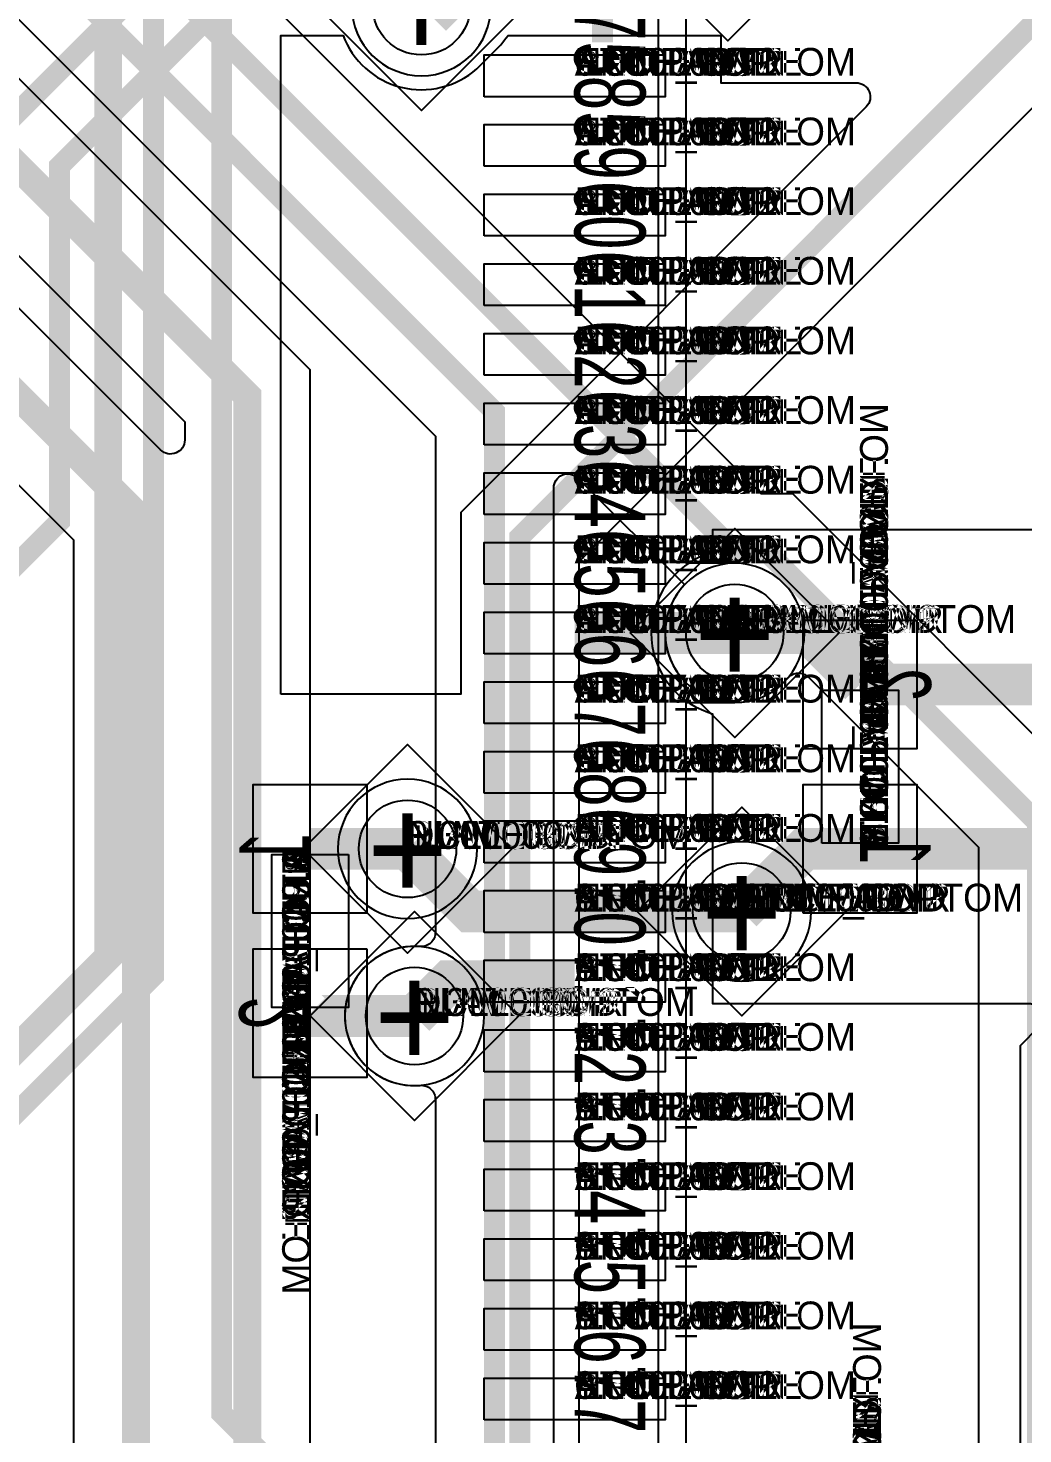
# Model space of a CAD drawing. Extents: x 0 to 323, y 0 to 320.
# Drawn here: x 93.53 to 100.67, y 49.1 to 59.19 of the extents above; entities that cross this region are included whole.
import ezdxf
from ezdxf.enums import TextEntityAlignment as Align

# ---------------------------------------------------------------- set-up
doc = ezdxf.new("R2010")
doc.units = 0
doc.header["$MEASUREMENT"] = 0
doc.layers.get('0').update_dxf_attribs({"linetype": 'CONTINUOUS'})
for name, color, linetype in [('CDN_FIGURES', 7, 'CONTINUOUS'), ('ETCH_BOTTOM', 7, 'CONTINUOUS'), ('ETCH_GND', 3, 'CONTINUOUS'), ('ETCH_INT1', 4, 'CONTINUOUS'), ('ETCH_INT2', 5, 'CONTINUOUS'), ('ETCH_PWR', 6, 'CONTINUOUS'), ('ETCH_TOP', 2, 'CONTINUOUS'), ('MANUFACTURING_NCLEGEND-1-6', 8, 'CONTINUOUS'), ('PACKAGE_GEOMETRY_ASSEMBLY_TOP', 11, 'CONTINUOUS'), ('PACKAGE_GEOMETRY_PIN_NUMBER', 9, 'CONTINUOUS')]:
    doc.layers.add(name, color=color, linetype=linetype)

# ---------------------------------------------------------------- blocks, each defined once
blk = doc.blocks.new('PAD_INFO')
for tag in ['SHAPE_TYPE', 'PAD_HEIGHT', 'PAD_LAYER', 'PAD_TYPE', 'PAD_WIDTH']:
    blk.add_attdef(tag, (0, 0), '', height=0.2)
at = {"flags": 2}
blk.add_attdef('CDN_TYPE', (0, 0), '', height=0.2, dxfattribs=at)
blk = doc.blocks.new('DRILL_INFO')
at = {"flags": 2}
blk.add_attdef('CDN_TYPE', (0, 0), '', height=0.2, dxfattribs=at)
for tag in ['FSHAPE', 'FCHAR', 'DRILL_HEIGHT', 'DIAMETER', 'PLATED', 'DRILL_WIDTH']:
    blk.add_attdef(tag, (0, 0), '', height=0.2)
blk = doc.blocks.new('VIA0700X0300')
at = {"layer": 'ETCH_BOTTOM'}
blk.add_circle((0, 0), 0.35, dxfattribs=at)
at = {"layer": 'ETCH_GND'}
blk.add_circle((0, 0), 0.35, dxfattribs=at)
at = {"layer": 'ETCH_INT1'}
blk.add_circle((0, 0), 0.35, dxfattribs=at)
at = {"layer": 'ETCH_INT2'}
blk.add_circle((0, 0), 0.35, dxfattribs=at)
at = {"layer": 'ETCH_PWR'}
blk.add_circle((0, 0), 0.35, dxfattribs=at)
at = {"layer": 'ETCH_TOP'}
blk.add_circle((0, 0), 0.35, dxfattribs=at)
ref = blk.add_blockref('PAD_INFO', (0, 0))
ref.add_attrib('PAD_LAYER', 'ETCH_TOP', (0, 0), dxfattribs={"height": 0.2})
ref.add_attrib('SHAPE_TYPE', 'NULL', (0, 0), dxfattribs={"height": 0.2})
ref.add_attrib('PAD_TYPE', 'ANTIPAD', (0, 0), dxfattribs={"height": 0.2})
ref.add_attrib('PAD_WIDTH', '0.000000', (0, 0), dxfattribs={"height": 0.2})
ref.add_attrib('PAD_HEIGHT', '0.000000', (0, 0), dxfattribs={"height": 0.2})
ref = blk.add_blockref('PAD_INFO', (0, 0))
ref.add_attrib('PAD_LAYER', 'ETCH_GND', (0, 0), dxfattribs={"height": 0.2})
ref.add_attrib('SHAPE_TYPE', 'NULL', (0, 0), dxfattribs={"height": 0.2})
ref.add_attrib('PAD_TYPE', 'ANTIPAD', (0, 0), dxfattribs={"height": 0.2})
ref.add_attrib('PAD_WIDTH', '0.000000', (0, 0), dxfattribs={"height": 0.2})
ref.add_attrib('PAD_HEIGHT', '0.000000', (0, 0), dxfattribs={"height": 0.2})
ref = blk.add_blockref('PAD_INFO', (0, 0))
ref.add_attrib('PAD_LAYER', 'ETCH_INT1', (0, 0), dxfattribs={"height": 0.2})
ref.add_attrib('SHAPE_TYPE', 'NULL', (0, 0), dxfattribs={"height": 0.2})
ref.add_attrib('PAD_TYPE', 'ANTIPAD', (0, 0), dxfattribs={"height": 0.2})
ref.add_attrib('PAD_WIDTH', '0.000000', (0, 0), dxfattribs={"height": 0.2})
ref.add_attrib('PAD_HEIGHT', '0.000000', (0, 0), dxfattribs={"height": 0.2})
ref = blk.add_blockref('PAD_INFO', (0, 0))
ref.add_attrib('PAD_LAYER', 'ETCH_INT2', (0, 0), dxfattribs={"height": 0.2})
ref.add_attrib('SHAPE_TYPE', 'NULL', (0, 0), dxfattribs={"height": 0.2})
ref.add_attrib('PAD_TYPE', 'ANTIPAD', (0, 0), dxfattribs={"height": 0.2})
ref.add_attrib('PAD_WIDTH', '0.000000', (0, 0), dxfattribs={"height": 0.2})
ref.add_attrib('PAD_HEIGHT', '0.000000', (0, 0), dxfattribs={"height": 0.2})
ref = blk.add_blockref('PAD_INFO', (0, 0))
ref.add_attrib('PAD_LAYER', 'ETCH_PWR', (0, 0), dxfattribs={"height": 0.2})
ref.add_attrib('SHAPE_TYPE', 'NULL', (0, 0), dxfattribs={"height": 0.2})
ref.add_attrib('PAD_TYPE', 'ANTIPAD', (0, 0), dxfattribs={"height": 0.2})
ref.add_attrib('PAD_WIDTH', '0.000000', (0, 0), dxfattribs={"height": 0.2})
ref.add_attrib('PAD_HEIGHT', '0.000000', (0, 0), dxfattribs={"height": 0.2})
ref = blk.add_blockref('PAD_INFO', (0, 0))
ref.add_attrib('PAD_LAYER', 'ETCH_BOTTOM', (0, 0), dxfattribs={"height": 0.2})
ref.add_attrib('SHAPE_TYPE', 'NULL', (0, 0), dxfattribs={"height": 0.2})
ref.add_attrib('PAD_TYPE', 'ANTIPAD', (0, 0), dxfattribs={"height": 0.2})
ref.add_attrib('PAD_WIDTH', '0.000000', (0, 0), dxfattribs={"height": 0.2})
ref.add_attrib('PAD_HEIGHT', '0.000000', (0, 0), dxfattribs={"height": 0.2})
ref = blk.add_blockref('PAD_INFO', (0, 0))
ref.add_attrib('PAD_LAYER', 'ETCH_TOP', (0, 0), dxfattribs={"height": 0.2})
ref.add_attrib('SHAPE_TYPE', 'NULL', (0, 0), dxfattribs={"height": 0.2})
ref.add_attrib('PAD_TYPE', 'THERMAL', (0, 0), dxfattribs={"height": 0.2})
ref.add_attrib('PAD_WIDTH', '0.000000', (0, 0), dxfattribs={"height": 0.2})
ref.add_attrib('PAD_HEIGHT', '0.000000', (0, 0), dxfattribs={"height": 0.2})
ref = blk.add_blockref('PAD_INFO', (0, 0))
ref.add_attrib('PAD_LAYER', 'ETCH_GND', (0, 0), dxfattribs={"height": 0.2})
ref.add_attrib('SHAPE_TYPE', 'NULL', (0, 0), dxfattribs={"height": 0.2})
ref.add_attrib('PAD_TYPE', 'THERMAL', (0, 0), dxfattribs={"height": 0.2})
ref.add_attrib('PAD_WIDTH', '0.000000', (0, 0), dxfattribs={"height": 0.2})
ref.add_attrib('PAD_HEIGHT', '0.000000', (0, 0), dxfattribs={"height": 0.2})
ref = blk.add_blockref('PAD_INFO', (0, 0))
ref.add_attrib('PAD_LAYER', 'ETCH_INT1', (0, 0), dxfattribs={"height": 0.2})
ref.add_attrib('SHAPE_TYPE', 'NULL', (0, 0), dxfattribs={"height": 0.2})
ref.add_attrib('PAD_TYPE', 'THERMAL', (0, 0), dxfattribs={"height": 0.2})
ref.add_attrib('PAD_WIDTH', '0.000000', (0, 0), dxfattribs={"height": 0.2})
ref.add_attrib('PAD_HEIGHT', '0.000000', (0, 0), dxfattribs={"height": 0.2})
ref = blk.add_blockref('PAD_INFO', (0, 0))
ref.add_attrib('PAD_LAYER', 'ETCH_INT2', (0, 0), dxfattribs={"height": 0.2})
ref.add_attrib('SHAPE_TYPE', 'NULL', (0, 0), dxfattribs={"height": 0.2})
ref.add_attrib('PAD_TYPE', 'THERMAL', (0, 0), dxfattribs={"height": 0.2})
ref.add_attrib('PAD_WIDTH', '0.000000', (0, 0), dxfattribs={"height": 0.2})
ref.add_attrib('PAD_HEIGHT', '0.000000', (0, 0), dxfattribs={"height": 0.2})
ref = blk.add_blockref('PAD_INFO', (0, 0))
ref.add_attrib('PAD_LAYER', 'ETCH_PWR', (0, 0), dxfattribs={"height": 0.2})
ref.add_attrib('SHAPE_TYPE', 'NULL', (0, 0), dxfattribs={"height": 0.2})
ref.add_attrib('PAD_TYPE', 'THERMAL', (0, 0), dxfattribs={"height": 0.2})
ref.add_attrib('PAD_WIDTH', '0.000000', (0, 0), dxfattribs={"height": 0.2})
ref.add_attrib('PAD_HEIGHT', '0.000000', (0, 0), dxfattribs={"height": 0.2})
ref = blk.add_blockref('PAD_INFO', (0, 0))
ref.add_attrib('PAD_LAYER', 'ETCH_BOTTOM', (0, 0), dxfattribs={"height": 0.2})
ref.add_attrib('SHAPE_TYPE', 'NULL', (0, 0), dxfattribs={"height": 0.2})
ref.add_attrib('PAD_TYPE', 'THERMAL', (0, 0), dxfattribs={"height": 0.2})
ref.add_attrib('PAD_WIDTH', '0.000000', (0, 0), dxfattribs={"height": 0.2})
ref.add_attrib('PAD_HEIGHT', '0.000000', (0, 0), dxfattribs={"height": 0.2})
ref = blk.add_blockref('PAD_INFO', (0, 0))
ref.add_attrib('PAD_LAYER', 'ETCH_TOP', (0, 0), dxfattribs={"height": 0.2})
ref.add_attrib('SHAPE_TYPE', 'CIRCLE', (0, 0), dxfattribs={"height": 0.2})
ref.add_attrib('PAD_TYPE', 'REGULAR', (0, 0), dxfattribs={"height": 0.2})
ref.add_attrib('PAD_WIDTH', '0.700000', (0, 0), dxfattribs={"height": 0.2})
ref.add_attrib('PAD_HEIGHT', '0.700000', (0, 0), dxfattribs={"height": 0.2})
ref = blk.add_blockref('PAD_INFO', (0, 0))
ref.add_attrib('PAD_LAYER', 'ETCH_GND', (0, 0), dxfattribs={"height": 0.2})
ref.add_attrib('SHAPE_TYPE', 'CIRCLE', (0, 0), dxfattribs={"height": 0.2})
ref.add_attrib('PAD_TYPE', 'REGULAR', (0, 0), dxfattribs={"height": 0.2})
ref.add_attrib('PAD_WIDTH', '0.700000', (0, 0), dxfattribs={"height": 0.2})
ref.add_attrib('PAD_HEIGHT', '0.700000', (0, 0), dxfattribs={"height": 0.2})
ref = blk.add_blockref('PAD_INFO', (0, 0))
ref.add_attrib('PAD_LAYER', 'ETCH_INT1', (0, 0), dxfattribs={"height": 0.2})
ref.add_attrib('SHAPE_TYPE', 'CIRCLE', (0, 0), dxfattribs={"height": 0.2})
ref.add_attrib('PAD_TYPE', 'REGULAR', (0, 0), dxfattribs={"height": 0.2})
ref.add_attrib('PAD_WIDTH', '0.700000', (0, 0), dxfattribs={"height": 0.2})
ref.add_attrib('PAD_HEIGHT', '0.700000', (0, 0), dxfattribs={"height": 0.2})
ref = blk.add_blockref('PAD_INFO', (0, 0))
ref.add_attrib('PAD_LAYER', 'ETCH_INT2', (0, 0), dxfattribs={"height": 0.2})
ref.add_attrib('SHAPE_TYPE', 'CIRCLE', (0, 0), dxfattribs={"height": 0.2})
ref.add_attrib('PAD_TYPE', 'REGULAR', (0, 0), dxfattribs={"height": 0.2})
ref.add_attrib('PAD_WIDTH', '0.700000', (0, 0), dxfattribs={"height": 0.2})
ref.add_attrib('PAD_HEIGHT', '0.700000', (0, 0), dxfattribs={"height": 0.2})
ref = blk.add_blockref('PAD_INFO', (0, 0))
ref.add_attrib('PAD_LAYER', 'ETCH_PWR', (0, 0), dxfattribs={"height": 0.2})
ref.add_attrib('SHAPE_TYPE', 'CIRCLE', (0, 0), dxfattribs={"height": 0.2})
ref.add_attrib('PAD_TYPE', 'REGULAR', (0, 0), dxfattribs={"height": 0.2})
ref.add_attrib('PAD_WIDTH', '0.700000', (0, 0), dxfattribs={"height": 0.2})
ref.add_attrib('PAD_HEIGHT', '0.700000', (0, 0), dxfattribs={"height": 0.2})
ref = blk.add_blockref('PAD_INFO', (0, 0))
ref.add_attrib('PAD_LAYER', 'ETCH_BOTTOM', (0, 0), dxfattribs={"height": 0.2})
ref.add_attrib('SHAPE_TYPE', 'CIRCLE', (0, 0), dxfattribs={"height": 0.2})
ref.add_attrib('PAD_TYPE', 'REGULAR', (0, 0), dxfattribs={"height": 0.2})
ref.add_attrib('PAD_WIDTH', '0.700000', (0, 0), dxfattribs={"height": 0.2})
ref.add_attrib('PAD_HEIGHT', '0.700000', (0, 0), dxfattribs={"height": 0.2})
ref = blk.add_blockref('DRILL_INFO', (0, 0))
ref.add_attrib('DIAMETER', '0.300000', (0, 0), dxfattribs={"height": 0.2})
ref.add_attrib('PLATED', 'PLATED', (0, 0), dxfattribs={"height": 0.2})
ref.add_attrib('FSHAPE', 'DIAMOND', (0, 0), dxfattribs={"height": 0.2})
ref.add_attrib('FCHAR', '+', (0, 0), dxfattribs={"height": 0.2})
ref.add_attrib('DRILL_WIDTH', '1.500000', (0, 0), dxfattribs={"height": 0.2})
ref.add_attrib('DRILL_HEIGHT', '1.500000', (0, 0), dxfattribs={"height": 0.2})
for tag in ['CDN_TYPE', 'PIN']:
    blk.add_attdef(tag, (0, 0), '', height=0.2)
at = {"flags": 2}
for tag in ['PSTKNAME', 'BBV']:
    blk.add_attdef(tag, (0, 0), '', height=0.2, dxfattribs=at)
blk = doc.blocks.new('FIGURE_DIAMOND')
at = {"layer": 'CDN_FIGURES'}
blk.add_lwpolyline([(-0.5, 0), (0, 0.5), (0.5, 0), (0, -0.5)], close=True, dxfattribs=at)
blk = doc.blocks.new('RC1300X0300TS')
at = {"layer": 'ETCH_TOP'}
blk.add_lwpolyline([(-0.65, -0.15), (-0.65, 0.15), (0.65, 0.15), (0.65, -0.15)], close=True, dxfattribs=at)
ref = blk.add_blockref('PAD_INFO', (0, 0))
ref.add_attrib('PAD_LAYER', 'ETCH_TOP', (0, 0), dxfattribs={"height": 0.2})
ref.add_attrib('SHAPE_TYPE', 'NULL', (0, 0), dxfattribs={"height": 0.2})
ref.add_attrib('PAD_TYPE', 'ANTIPAD', (0, 0), dxfattribs={"height": 0.2})
ref.add_attrib('PAD_WIDTH', '0.000000', (0, 0), dxfattribs={"height": 0.2})
ref.add_attrib('PAD_HEIGHT', '0.000000', (0, 0), dxfattribs={"height": 0.2})
ref = blk.add_blockref('PAD_INFO', (0, 0))
ref.add_attrib('PAD_LAYER', 'ETCH_GND', (0, 0), dxfattribs={"height": 0.2})
ref.add_attrib('SHAPE_TYPE', 'NULL', (0, 0), dxfattribs={"height": 0.2})
ref.add_attrib('PAD_TYPE', 'ANTIPAD', (0, 0), dxfattribs={"height": 0.2})
ref.add_attrib('PAD_WIDTH', '0.000000', (0, 0), dxfattribs={"height": 0.2})
ref.add_attrib('PAD_HEIGHT', '0.000000', (0, 0), dxfattribs={"height": 0.2})
ref = blk.add_blockref('PAD_INFO', (0, 0))
ref.add_attrib('PAD_LAYER', 'ETCH_INT1', (0, 0), dxfattribs={"height": 0.2})
ref.add_attrib('SHAPE_TYPE', 'NULL', (0, 0), dxfattribs={"height": 0.2})
ref.add_attrib('PAD_TYPE', 'ANTIPAD', (0, 0), dxfattribs={"height": 0.2})
ref.add_attrib('PAD_WIDTH', '0.000000', (0, 0), dxfattribs={"height": 0.2})
ref.add_attrib('PAD_HEIGHT', '0.000000', (0, 0), dxfattribs={"height": 0.2})
ref = blk.add_blockref('PAD_INFO', (0, 0))
ref.add_attrib('PAD_LAYER', 'ETCH_INT2', (0, 0), dxfattribs={"height": 0.2})
ref.add_attrib('SHAPE_TYPE', 'NULL', (0, 0), dxfattribs={"height": 0.2})
ref.add_attrib('PAD_TYPE', 'ANTIPAD', (0, 0), dxfattribs={"height": 0.2})
ref.add_attrib('PAD_WIDTH', '0.000000', (0, 0), dxfattribs={"height": 0.2})
ref.add_attrib('PAD_HEIGHT', '0.000000', (0, 0), dxfattribs={"height": 0.2})
ref = blk.add_blockref('PAD_INFO', (0, 0))
ref.add_attrib('PAD_LAYER', 'ETCH_PWR', (0, 0), dxfattribs={"height": 0.2})
ref.add_attrib('SHAPE_TYPE', 'NULL', (0, 0), dxfattribs={"height": 0.2})
ref.add_attrib('PAD_TYPE', 'ANTIPAD', (0, 0), dxfattribs={"height": 0.2})
ref.add_attrib('PAD_WIDTH', '0.000000', (0, 0), dxfattribs={"height": 0.2})
ref.add_attrib('PAD_HEIGHT', '0.000000', (0, 0), dxfattribs={"height": 0.2})
ref = blk.add_blockref('PAD_INFO', (0, 0))
ref.add_attrib('PAD_LAYER', 'ETCH_BOTTOM', (0, 0), dxfattribs={"height": 0.2})
ref.add_attrib('SHAPE_TYPE', 'NULL', (0, 0), dxfattribs={"height": 0.2})
ref.add_attrib('PAD_TYPE', 'ANTIPAD', (0, 0), dxfattribs={"height": 0.2})
ref.add_attrib('PAD_WIDTH', '0.000000', (0, 0), dxfattribs={"height": 0.2})
ref.add_attrib('PAD_HEIGHT', '0.000000', (0, 0), dxfattribs={"height": 0.2})
ref = blk.add_blockref('PAD_INFO', (0, 0))
ref.add_attrib('PAD_LAYER', 'ETCH_TOP', (0, 0), dxfattribs={"height": 0.2})
ref.add_attrib('SHAPE_TYPE', 'NULL', (0, 0), dxfattribs={"height": 0.2})
ref.add_attrib('PAD_TYPE', 'THERMAL', (0, 0), dxfattribs={"height": 0.2})
ref.add_attrib('PAD_WIDTH', '0.000000', (0, 0), dxfattribs={"height": 0.2})
ref.add_attrib('PAD_HEIGHT', '0.000000', (0, 0), dxfattribs={"height": 0.2})
ref = blk.add_blockref('PAD_INFO', (0, 0))
ref.add_attrib('PAD_LAYER', 'ETCH_GND', (0, 0), dxfattribs={"height": 0.2})
ref.add_attrib('SHAPE_TYPE', 'NULL', (0, 0), dxfattribs={"height": 0.2})
ref.add_attrib('PAD_TYPE', 'THERMAL', (0, 0), dxfattribs={"height": 0.2})
ref.add_attrib('PAD_WIDTH', '0.000000', (0, 0), dxfattribs={"height": 0.2})
ref.add_attrib('PAD_HEIGHT', '0.000000', (0, 0), dxfattribs={"height": 0.2})
ref = blk.add_blockref('PAD_INFO', (0, 0))
ref.add_attrib('PAD_LAYER', 'ETCH_INT1', (0, 0), dxfattribs={"height": 0.2})
ref.add_attrib('SHAPE_TYPE', 'NULL', (0, 0), dxfattribs={"height": 0.2})
ref.add_attrib('PAD_TYPE', 'THERMAL', (0, 0), dxfattribs={"height": 0.2})
ref.add_attrib('PAD_WIDTH', '0.000000', (0, 0), dxfattribs={"height": 0.2})
ref.add_attrib('PAD_HEIGHT', '0.000000', (0, 0), dxfattribs={"height": 0.2})
ref = blk.add_blockref('PAD_INFO', (0, 0))
ref.add_attrib('PAD_LAYER', 'ETCH_INT2', (0, 0), dxfattribs={"height": 0.2})
ref.add_attrib('SHAPE_TYPE', 'NULL', (0, 0), dxfattribs={"height": 0.2})
ref.add_attrib('PAD_TYPE', 'THERMAL', (0, 0), dxfattribs={"height": 0.2})
ref.add_attrib('PAD_WIDTH', '0.000000', (0, 0), dxfattribs={"height": 0.2})
ref.add_attrib('PAD_HEIGHT', '0.000000', (0, 0), dxfattribs={"height": 0.2})
ref = blk.add_blockref('PAD_INFO', (0, 0))
ref.add_attrib('PAD_LAYER', 'ETCH_PWR', (0, 0), dxfattribs={"height": 0.2})
ref.add_attrib('SHAPE_TYPE', 'NULL', (0, 0), dxfattribs={"height": 0.2})
ref.add_attrib('PAD_TYPE', 'THERMAL', (0, 0), dxfattribs={"height": 0.2})
ref.add_attrib('PAD_WIDTH', '0.000000', (0, 0), dxfattribs={"height": 0.2})
ref.add_attrib('PAD_HEIGHT', '0.000000', (0, 0), dxfattribs={"height": 0.2})
ref = blk.add_blockref('PAD_INFO', (0, 0))
ref.add_attrib('PAD_LAYER', 'ETCH_BOTTOM', (0, 0), dxfattribs={"height": 0.2})
ref.add_attrib('SHAPE_TYPE', 'NULL', (0, 0), dxfattribs={"height": 0.2})
ref.add_attrib('PAD_TYPE', 'THERMAL', (0, 0), dxfattribs={"height": 0.2})
ref.add_attrib('PAD_WIDTH', '0.000000', (0, 0), dxfattribs={"height": 0.2})
ref.add_attrib('PAD_HEIGHT', '0.000000', (0, 0), dxfattribs={"height": 0.2})
ref = blk.add_blockref('PAD_INFO', (0, 0))
ref.add_attrib('PAD_LAYER', 'ETCH_TOP', (0, 0), dxfattribs={"height": 0.2})
ref.add_attrib('SHAPE_TYPE', 'RECTANGLE', (0, 0), dxfattribs={"height": 0.2})
ref.add_attrib('PAD_TYPE', 'REGULAR', (0, 0), dxfattribs={"height": 0.2})
ref.add_attrib('PAD_WIDTH', '1.300000', (0, 0), dxfattribs={"height": 0.2})
ref.add_attrib('PAD_HEIGHT', '0.300000', (0, 0), dxfattribs={"height": 0.2})
ref = blk.add_blockref('PAD_INFO', (0, 0))
ref.add_attrib('PAD_LAYER', 'ETCH_GND', (0, 0), dxfattribs={"height": 0.2})
ref.add_attrib('SHAPE_TYPE', 'NULL', (0, 0), dxfattribs={"height": 0.2})
ref.add_attrib('PAD_TYPE', 'REGULAR', (0, 0), dxfattribs={"height": 0.2})
ref.add_attrib('PAD_WIDTH', '0.000000', (0, 0), dxfattribs={"height": 0.2})
ref.add_attrib('PAD_HEIGHT', '0.000000', (0, 0), dxfattribs={"height": 0.2})
ref = blk.add_blockref('PAD_INFO', (0, 0))
ref.add_attrib('PAD_LAYER', 'ETCH_INT1', (0, 0), dxfattribs={"height": 0.2})
ref.add_attrib('SHAPE_TYPE', 'NULL', (0, 0), dxfattribs={"height": 0.2})
ref.add_attrib('PAD_TYPE', 'REGULAR', (0, 0), dxfattribs={"height": 0.2})
ref.add_attrib('PAD_WIDTH', '0.000000', (0, 0), dxfattribs={"height": 0.2})
ref.add_attrib('PAD_HEIGHT', '0.000000', (0, 0), dxfattribs={"height": 0.2})
ref = blk.add_blockref('PAD_INFO', (0, 0))
ref.add_attrib('PAD_LAYER', 'ETCH_INT2', (0, 0), dxfattribs={"height": 0.2})
ref.add_attrib('SHAPE_TYPE', 'NULL', (0, 0), dxfattribs={"height": 0.2})
ref.add_attrib('PAD_TYPE', 'REGULAR', (0, 0), dxfattribs={"height": 0.2})
ref.add_attrib('PAD_WIDTH', '0.000000', (0, 0), dxfattribs={"height": 0.2})
ref.add_attrib('PAD_HEIGHT', '0.000000', (0, 0), dxfattribs={"height": 0.2})
ref = blk.add_blockref('PAD_INFO', (0, 0))
ref.add_attrib('PAD_LAYER', 'ETCH_PWR', (0, 0), dxfattribs={"height": 0.2})
ref.add_attrib('SHAPE_TYPE', 'NULL', (0, 0), dxfattribs={"height": 0.2})
ref.add_attrib('PAD_TYPE', 'REGULAR', (0, 0), dxfattribs={"height": 0.2})
ref.add_attrib('PAD_WIDTH', '0.000000', (0, 0), dxfattribs={"height": 0.2})
ref.add_attrib('PAD_HEIGHT', '0.000000', (0, 0), dxfattribs={"height": 0.2})
ref = blk.add_blockref('PAD_INFO', (0, 0))
ref.add_attrib('PAD_LAYER', 'ETCH_BOTTOM', (0, 0), dxfattribs={"height": 0.2})
ref.add_attrib('SHAPE_TYPE', 'NULL', (0, 0), dxfattribs={"height": 0.2})
ref.add_attrib('PAD_TYPE', 'REGULAR', (0, 0), dxfattribs={"height": 0.2})
ref.add_attrib('PAD_WIDTH', '0.000000', (0, 0), dxfattribs={"height": 0.2})
ref.add_attrib('PAD_HEIGHT', '0.000000', (0, 0), dxfattribs={"height": 0.2})
ref = blk.add_blockref('DRILL_INFO', (0, 0))
ref.add_attrib('DIAMETER', '0.000000', (0, 0), dxfattribs={"height": 0.2})
ref.add_attrib('PLATED', 'PLATED', (0, 0), dxfattribs={"height": 0.2})
ref.add_attrib('FSHAPE', 'NULL', (0, 0), dxfattribs={"height": 0.2})
ref.add_attrib('DRILL_WIDTH', '0.000000', (0, 0), dxfattribs={"height": 0.2})
ref.add_attrib('DRILL_HEIGHT', '0.000000', (0, 0), dxfattribs={"height": 0.2})
for tag in ['CDN_TYPE', 'PIN']:
    blk.add_attdef(tag, (0, 0), '', height=0.2)
at = {"flags": 2}
for tag in ['PSTKNAME', 'BBV']:
    blk.add_attdef(tag, (0, 0), '', height=0.2, dxfattribs=at)
blk = doc.blocks.new('LQFP176')
at = {"layer": 'PACKAGE_GEOMETRY_ASSEMBLY_TOP'}
blk.add_lwpolyline([(-12.1, -12.1), (12.1, -12.1), (12.1, 12.1), (-12.1, 12.1)], close=True, dxfattribs=at)
at = {"layer": 'ETCH_TOP', "rotation": 90}
for p in [(-4.25, -12.7), (-3.75, -12.7), (-3.25, -12.7), (-2.75, -12.7), (-2.25, -12.7), (-1.75, -12.7), (-1.25, -12.7), (-0.75, -12.7), (-0.25, -12.7), (4.75, -12.7), (3.25, -12.7), (2.75, -12.7), (1.75, -12.7), (1.25, -12.7), (0.75, -12.7), (0.25, -12.7), (5.25, -12.7), (4.25, -12.7), (3.75, -12.7), (2.25, -12.7)]:
    blk.add_blockref('RC1300X0300TS', p, dxfattribs=at)
at = {"flags": 2}
for tag in ['SYMBOL_TYPE', 'CDN_TYPE', 'REFDES']:
    blk.add_attdef(tag, (0, 0), '', height=0.2, dxfattribs=at)
blk = doc.blocks.new('RC0920X0820TS')
at = {"layer": 'ETCH_TOP'}
blk.add_lwpolyline([(-0.46, -0.41), (-0.46, 0.41), (0.46, 0.41), (0.46, -0.41)], close=True, dxfattribs=at)
ref = blk.add_blockref('PAD_INFO', (0, 0))
ref.add_attrib('PAD_LAYER', 'ETCH_TOP', (0, 0), dxfattribs={"height": 0.2})
ref.add_attrib('SHAPE_TYPE', 'NULL', (0, 0), dxfattribs={"height": 0.2})
ref.add_attrib('PAD_TYPE', 'ANTIPAD', (0, 0), dxfattribs={"height": 0.2})
ref.add_attrib('PAD_WIDTH', '0.000000', (0, 0), dxfattribs={"height": 0.2})
ref.add_attrib('PAD_HEIGHT', '0.000000', (0, 0), dxfattribs={"height": 0.2})
ref = blk.add_blockref('PAD_INFO', (0, 0))
ref.add_attrib('PAD_LAYER', 'ETCH_GND', (0, 0), dxfattribs={"height": 0.2})
ref.add_attrib('SHAPE_TYPE', 'NULL', (0, 0), dxfattribs={"height": 0.2})
ref.add_attrib('PAD_TYPE', 'ANTIPAD', (0, 0), dxfattribs={"height": 0.2})
ref.add_attrib('PAD_WIDTH', '0.000000', (0, 0), dxfattribs={"height": 0.2})
ref.add_attrib('PAD_HEIGHT', '0.000000', (0, 0), dxfattribs={"height": 0.2})
ref = blk.add_blockref('PAD_INFO', (0, 0))
ref.add_attrib('PAD_LAYER', 'ETCH_INT1', (0, 0), dxfattribs={"height": 0.2})
ref.add_attrib('SHAPE_TYPE', 'NULL', (0, 0), dxfattribs={"height": 0.2})
ref.add_attrib('PAD_TYPE', 'ANTIPAD', (0, 0), dxfattribs={"height": 0.2})
ref.add_attrib('PAD_WIDTH', '0.000000', (0, 0), dxfattribs={"height": 0.2})
ref.add_attrib('PAD_HEIGHT', '0.000000', (0, 0), dxfattribs={"height": 0.2})
ref = blk.add_blockref('PAD_INFO', (0, 0))
ref.add_attrib('PAD_LAYER', 'ETCH_INT2', (0, 0), dxfattribs={"height": 0.2})
ref.add_attrib('SHAPE_TYPE', 'NULL', (0, 0), dxfattribs={"height": 0.2})
ref.add_attrib('PAD_TYPE', 'ANTIPAD', (0, 0), dxfattribs={"height": 0.2})
ref.add_attrib('PAD_WIDTH', '0.000000', (0, 0), dxfattribs={"height": 0.2})
ref.add_attrib('PAD_HEIGHT', '0.000000', (0, 0), dxfattribs={"height": 0.2})
ref = blk.add_blockref('PAD_INFO', (0, 0))
ref.add_attrib('PAD_LAYER', 'ETCH_PWR', (0, 0), dxfattribs={"height": 0.2})
ref.add_attrib('SHAPE_TYPE', 'NULL', (0, 0), dxfattribs={"height": 0.2})
ref.add_attrib('PAD_TYPE', 'ANTIPAD', (0, 0), dxfattribs={"height": 0.2})
ref.add_attrib('PAD_WIDTH', '0.000000', (0, 0), dxfattribs={"height": 0.2})
ref.add_attrib('PAD_HEIGHT', '0.000000', (0, 0), dxfattribs={"height": 0.2})
ref = blk.add_blockref('PAD_INFO', (0, 0))
ref.add_attrib('PAD_LAYER', 'ETCH_BOTTOM', (0, 0), dxfattribs={"height": 0.2})
ref.add_attrib('SHAPE_TYPE', 'NULL', (0, 0), dxfattribs={"height": 0.2})
ref.add_attrib('PAD_TYPE', 'ANTIPAD', (0, 0), dxfattribs={"height": 0.2})
ref.add_attrib('PAD_WIDTH', '0.000000', (0, 0), dxfattribs={"height": 0.2})
ref.add_attrib('PAD_HEIGHT', '0.000000', (0, 0), dxfattribs={"height": 0.2})
ref = blk.add_blockref('PAD_INFO', (0, 0))
ref.add_attrib('PAD_LAYER', 'ETCH_TOP', (0, 0), dxfattribs={"height": 0.2})
ref.add_attrib('SHAPE_TYPE', 'NULL', (0, 0), dxfattribs={"height": 0.2})
ref.add_attrib('PAD_TYPE', 'THERMAL', (0, 0), dxfattribs={"height": 0.2})
ref.add_attrib('PAD_WIDTH', '0.000000', (0, 0), dxfattribs={"height": 0.2})
ref.add_attrib('PAD_HEIGHT', '0.000000', (0, 0), dxfattribs={"height": 0.2})
ref = blk.add_blockref('PAD_INFO', (0, 0))
ref.add_attrib('PAD_LAYER', 'ETCH_GND', (0, 0), dxfattribs={"height": 0.2})
ref.add_attrib('SHAPE_TYPE', 'NULL', (0, 0), dxfattribs={"height": 0.2})
ref.add_attrib('PAD_TYPE', 'THERMAL', (0, 0), dxfattribs={"height": 0.2})
ref.add_attrib('PAD_WIDTH', '0.000000', (0, 0), dxfattribs={"height": 0.2})
ref.add_attrib('PAD_HEIGHT', '0.000000', (0, 0), dxfattribs={"height": 0.2})
ref = blk.add_blockref('PAD_INFO', (0, 0))
ref.add_attrib('PAD_LAYER', 'ETCH_INT1', (0, 0), dxfattribs={"height": 0.2})
ref.add_attrib('SHAPE_TYPE', 'NULL', (0, 0), dxfattribs={"height": 0.2})
ref.add_attrib('PAD_TYPE', 'THERMAL', (0, 0), dxfattribs={"height": 0.2})
ref.add_attrib('PAD_WIDTH', '0.000000', (0, 0), dxfattribs={"height": 0.2})
ref.add_attrib('PAD_HEIGHT', '0.000000', (0, 0), dxfattribs={"height": 0.2})
ref = blk.add_blockref('PAD_INFO', (0, 0))
ref.add_attrib('PAD_LAYER', 'ETCH_INT2', (0, 0), dxfattribs={"height": 0.2})
ref.add_attrib('SHAPE_TYPE', 'NULL', (0, 0), dxfattribs={"height": 0.2})
ref.add_attrib('PAD_TYPE', 'THERMAL', (0, 0), dxfattribs={"height": 0.2})
ref.add_attrib('PAD_WIDTH', '0.000000', (0, 0), dxfattribs={"height": 0.2})
ref.add_attrib('PAD_HEIGHT', '0.000000', (0, 0), dxfattribs={"height": 0.2})
ref = blk.add_blockref('PAD_INFO', (0, 0))
ref.add_attrib('PAD_LAYER', 'ETCH_PWR', (0, 0), dxfattribs={"height": 0.2})
ref.add_attrib('SHAPE_TYPE', 'NULL', (0, 0), dxfattribs={"height": 0.2})
ref.add_attrib('PAD_TYPE', 'THERMAL', (0, 0), dxfattribs={"height": 0.2})
ref.add_attrib('PAD_WIDTH', '0.000000', (0, 0), dxfattribs={"height": 0.2})
ref.add_attrib('PAD_HEIGHT', '0.000000', (0, 0), dxfattribs={"height": 0.2})
ref = blk.add_blockref('PAD_INFO', (0, 0))
ref.add_attrib('PAD_LAYER', 'ETCH_BOTTOM', (0, 0), dxfattribs={"height": 0.2})
ref.add_attrib('SHAPE_TYPE', 'NULL', (0, 0), dxfattribs={"height": 0.2})
ref.add_attrib('PAD_TYPE', 'THERMAL', (0, 0), dxfattribs={"height": 0.2})
ref.add_attrib('PAD_WIDTH', '0.000000', (0, 0), dxfattribs={"height": 0.2})
ref.add_attrib('PAD_HEIGHT', '0.000000', (0, 0), dxfattribs={"height": 0.2})
ref = blk.add_blockref('PAD_INFO', (0, 0))
ref.add_attrib('PAD_LAYER', 'ETCH_TOP', (0, 0), dxfattribs={"height": 0.2})
ref.add_attrib('SHAPE_TYPE', 'RECTANGLE', (0, 0), dxfattribs={"height": 0.2})
ref.add_attrib('PAD_TYPE', 'REGULAR', (0, 0), dxfattribs={"height": 0.2})
ref.add_attrib('PAD_WIDTH', '0.920000', (0, 0), dxfattribs={"height": 0.2})
ref.add_attrib('PAD_HEIGHT', '0.820000', (0, 0), dxfattribs={"height": 0.2})
ref = blk.add_blockref('PAD_INFO', (0, 0))
ref.add_attrib('PAD_LAYER', 'ETCH_GND', (0, 0), dxfattribs={"height": 0.2})
ref.add_attrib('SHAPE_TYPE', 'NULL', (0, 0), dxfattribs={"height": 0.2})
ref.add_attrib('PAD_TYPE', 'REGULAR', (0, 0), dxfattribs={"height": 0.2})
ref.add_attrib('PAD_WIDTH', '0.000000', (0, 0), dxfattribs={"height": 0.2})
ref.add_attrib('PAD_HEIGHT', '0.000000', (0, 0), dxfattribs={"height": 0.2})
ref = blk.add_blockref('PAD_INFO', (0, 0))
ref.add_attrib('PAD_LAYER', 'ETCH_INT1', (0, 0), dxfattribs={"height": 0.2})
ref.add_attrib('SHAPE_TYPE', 'NULL', (0, 0), dxfattribs={"height": 0.2})
ref.add_attrib('PAD_TYPE', 'REGULAR', (0, 0), dxfattribs={"height": 0.2})
ref.add_attrib('PAD_WIDTH', '0.000000', (0, 0), dxfattribs={"height": 0.2})
ref.add_attrib('PAD_HEIGHT', '0.000000', (0, 0), dxfattribs={"height": 0.2})
ref = blk.add_blockref('PAD_INFO', (0, 0))
ref.add_attrib('PAD_LAYER', 'ETCH_INT2', (0, 0), dxfattribs={"height": 0.2})
ref.add_attrib('SHAPE_TYPE', 'NULL', (0, 0), dxfattribs={"height": 0.2})
ref.add_attrib('PAD_TYPE', 'REGULAR', (0, 0), dxfattribs={"height": 0.2})
ref.add_attrib('PAD_WIDTH', '0.000000', (0, 0), dxfattribs={"height": 0.2})
ref.add_attrib('PAD_HEIGHT', '0.000000', (0, 0), dxfattribs={"height": 0.2})
ref = blk.add_blockref('PAD_INFO', (0, 0))
ref.add_attrib('PAD_LAYER', 'ETCH_PWR', (0, 0), dxfattribs={"height": 0.2})
ref.add_attrib('SHAPE_TYPE', 'NULL', (0, 0), dxfattribs={"height": 0.2})
ref.add_attrib('PAD_TYPE', 'REGULAR', (0, 0), dxfattribs={"height": 0.2})
ref.add_attrib('PAD_WIDTH', '0.000000', (0, 0), dxfattribs={"height": 0.2})
ref.add_attrib('PAD_HEIGHT', '0.000000', (0, 0), dxfattribs={"height": 0.2})
ref = blk.add_blockref('PAD_INFO', (0, 0))
ref.add_attrib('PAD_LAYER', 'ETCH_BOTTOM', (0, 0), dxfattribs={"height": 0.2})
ref.add_attrib('SHAPE_TYPE', 'NULL', (0, 0), dxfattribs={"height": 0.2})
ref.add_attrib('PAD_TYPE', 'REGULAR', (0, 0), dxfattribs={"height": 0.2})
ref.add_attrib('PAD_WIDTH', '0.000000', (0, 0), dxfattribs={"height": 0.2})
ref.add_attrib('PAD_HEIGHT', '0.000000', (0, 0), dxfattribs={"height": 0.2})
ref = blk.add_blockref('DRILL_INFO', (0, 0))
ref.add_attrib('DIAMETER', '0.000000', (0, 0), dxfattribs={"height": 0.2})
ref.add_attrib('PLATED', 'PLATED', (0, 0), dxfattribs={"height": 0.2})
ref.add_attrib('FSHAPE', 'NULL', (0, 0), dxfattribs={"height": 0.2})
ref.add_attrib('DRILL_WIDTH', '0.000000', (0, 0), dxfattribs={"height": 0.2})
ref.add_attrib('DRILL_HEIGHT', '0.000000', (0, 0), dxfattribs={"height": 0.2})
for tag in ['CDN_TYPE', 'PIN']:
    blk.add_attdef(tag, (0, 0), '', height=0.2)
at = {"flags": 2}
for tag in ['PSTKNAME', 'BBV']:
    blk.add_attdef(tag, (0, 0), '', height=0.2, dxfattribs=at)
blk = doc.blocks.new('F270')
at = {"layer": 'PACKAGE_GEOMETRY_ASSEMBLY_TOP'}
blk.add_lwpolyline([(0.04, -0.275), (1.14, -0.275), (1.14, 0.275), (0.04, 0.275)], close=True, dxfattribs=at)
at = {"layer": 'ETCH_TOP'}
ref = blk.add_blockref('RC0920X0820TS', (0, 0), dxfattribs=at)
ref.add_attrib('CDN_TYPE', 'PIN', (0, 0), dxfattribs={"height": 0.2})
ref.add_attrib('PIN', '1', (0, 0), dxfattribs={"height": 0.2})
ref = blk.add_blockref('RC0920X0820TS', (1.18, 0), dxfattribs=at)
ref.add_attrib('CDN_TYPE', 'PIN', (0, 0), dxfattribs={"height": 0.2})
ref.add_attrib('PIN', '2', (0, 0), dxfattribs={"height": 0.2})
at = {"flags": 2}
for tag in ['SYMBOL_TYPE', 'CDN_TYPE', 'REFDES']:
    blk.add_attdef(tag, (0, 0), '', height=0.2, dxfattribs=at)

msp = doc.modelspace()

# ---------------------------------------------------------------- linework, layer by layer
at = {"layer": 'ETCH_BOTTOM'}
for points, format in [([(91.1, 48.25, 0.15, 0.15, 0), (93.325, 46.025, 0.15, 0.15, 0), (95.488, 46.025, 0.15, 0.15, 0), (97.057, 47.594, 0.15, 0.15, 0), (97.057, 55.539, 0.15, 0.15, 0), (100.875, 59.357, 0.15, 0.15, 0), (100.875, 62.293, 0.15, 0.15, 0), (100.443, 62.725, 0.15, 0.15, 0), (99.212, 62.725, 0.15, 0.15, 0), (97.975, 63.962, 0.15, 0.15, 0), (97.975, 65.588, 0.15, 0.15, 0), (98.312, 65.925, 0.15, 0.15, 0), (98.638, 65.925, 0.15, 0.15, 0), (100.975, 68.262, 0.15, 0.15, 0), (100.975, 76.212, 0.15, 0.15, 0), (108.2, 83.437, 0.15, 0.15, 0), (108.2, 100.571, 0.15, 0.15, 0), (116.925, 109.296, 0.15, 0.15, 0), (116.925, 110.054, 0.15, 0.15, 0), (117.9, 111.029, 0.15, 0.15, 0), (117.9, 111.65, 0.15, 0.15, 0)], "xyseb"), ([(44.45, 110.8, 0.15, 0.15, 0), (58.997, 110.8, 0.15, 0.15, 0), (59.542, 111.345, 0.15, 0.15, 0), (90.118, 111.345, 0.15, 0.15, 0), (107.795, 93.668, 0.15, 0.15, 0), (107.795, 85.982, 0.15, 0.15, 0), (104.288, 82.475, 0.15, 0.15, 0), (103.562, 82.475, 0.15, 0.15, 0), (98.575, 77.488, 0.15, 0.15, 0), (98.575, 75.262, 0.15, 0.15, 0), (98.15, 74.837, 0.15, 0.15, 0), (98.15, 68.05, 0.15, 0.15, 0), (95.275, 65.175, 0.15, 0.15, 0), (95.275, 62.425, 0.15, 0.15, 0), (95.975, 61.725, 0.15, 0.15, 0), (95.975, 61.075, 0.15, 0.15, 0), (94.915, 60.015, 0.15, 0.15, 0), (94.915, 49.248, 0.15, 0.15, 0), (95.675, 48.488, 0.15, 0.15, 0), (95.675, 48.012, 0.15, 0.15, 0), (95.25, 47.587, 0.15, 0.15, 0), (95.25, 46.6, 0.15, 0.15, 0)], "xyseb"), ([(104.05, 83.05, 0.2, 0.2, 0), (102.349, 83.05, 0.2, 0.2, 0), (95.149, 75.85, 0.2, 0.2, 0), (93.901, 75.85, 0.2, 0.2, 0), (93.55, 75.499, 0.2, 0.2, 0), (93.55, 63.987, 0.2, 0.2, 0), (94.4, 63.137, 0.2, 0.2, 0), (94.4, 61.563, 0.2, 0.2, 0), (94.1, 61.263, 0.2, 0.2, 0), (94.1, 52.523, 0.2, 0.2, 0), (90.2, 48.623, 0.2, 0.2, 0), (90.2, 47.877, 0.2, 0.2, 0), (90.55, 47.527, 0.2, 0.2, 0), (90.55, 43.201, 0.2, 0.2, 0), (85.371, 38.022, 0.2, 0.2, 0), (77.927, 38.022, 0.2, 0.2, 0), (74.899, 41.05, 0.2, 0.2, 0), (57.05, 41.05, 0.2, 0.2, 0), (56.45, 40.45, 0.2, 0.2, 0)], "xyseb"), ([(95.4, 61.35, 0.15, 0.15, 0), (94.425, 60.375, 0.15, 0.15, 0), (94.425, 52.388, 0.15, 0.15, 0), (90.525, 48.488, 0.15, 0.15, 0), (90.525, 48.012, 0.15, 0.15, 0), (91.625, 46.912, 0.15, 0.15, 0), (91.625, 39.962, 0.15, 0.15, 0), (91.4, 39.737, 0.15, 0.15, 0), (91.4, 34.5, 0.15, 0.15, 0)], "xyseb"), ([(96.47, 60.2, 0.5, 0.5, 0), (96.47, 59.47, 0.5, 0.5, 0), (96.35, 59.35, 0.5, 0.5, 0)], "xyseb"), ([(97.65, 59.089, 0.15, 0.15, 0), (97.65, 60.2, 0.15, 0.15, 0)], "xyseb"), ([(97.483, 47.418), (97.483, 55.363), (100.919, 58.8), (101.31, 58.8), (101.31, 55.59), (98.44, 55.59), (98.44, 55.429), (98.406, 55.418, 0.714571), (98.406, 54.282), (98.44, 54.27), (98.44, 52.19), (100.709, 52.19, -0.668179), (100.78, 52.017), (100.65, 51.886), (100.65, 45.541)], "xyb"), ([(98.6, 54.85, 0.3, 0.3, 0), (99.13, 54.85, 0.3, 0.3, 0), (99.5, 54.48, 0.3, 0.3, 0)], "xyseb"), ([(99.5, 54.48, 0.3, 0.3, 0), (101.1, 54.48, 0.3, 0.3, 0)], "xyseb"), ([(95.55, 53.3, 0.3, 0.3, 0), (96.25, 53.3, 0.3, 0.3, 0)], "xyseb"), ([(99.5, 53.3, 0.3, 0.3, 0), (99.1, 53.3, 0.3, 0.3, 0), (98.65, 52.85, 0.3, 0.3, 0)], "xyseb"), ([(99.5, 53.3, 0.3, 0.3, 0), (101.1, 53.3, 0.3, 0.3, 0)], "xyseb"), ([(96.3, 52.1, 0.3, 0.3, 0), (95.57, 52.1, 0.3, 0.3, 0), (95.55, 52.12, 0.3, 0.3, 0)], "xyseb")]:
    msp.add_lwpolyline(points, format=format, dxfattribs=at)
msp.add_lwpolyline([(95.34, 54.41), (95.34, 59.14), (95.787, 59.14), (95.8, 59.109, 0.52821), (96.774, 58.926), (96.894, 59.046, 0.040112), (96.957, 59.119), (96.972, 59.14), (98.5, 59.14), (98.5, 58.8), (99.472, 58.8, -0.668179), (99.544, 58.627), (96.632, 55.715), (96.632, 54.41)], format="xyb", close=True, dxfattribs=at)
at = {"layer": 'ETCH_GND'}
for points in [[(96.85, 59.35, 1), (95.85, 59.35, 1)], [(99.1, 54.85, 1), (98.1, 54.85, 1)], [(96.8, 52.1, 1), (95.8, 52.1, 1)]]:
    msp.add_lwpolyline(points, format="xyb", close=True, dxfattribs=at)
at = {"layer": 'ETCH_INT1'}
for points in [[(96.85, 59.35, 1), (95.85, 59.35, 1)], [(96.75, 53.3, 1), (95.75, 53.3, 1)], [(99.15, 52.85, 1), (98.15, 52.85, 1)], [(96.8, 52.1, 1), (95.8, 52.1, 1)]]:
    msp.add_lwpolyline(points, format="xyb", close=True, dxfattribs=at)
at = {"layer": 'ETCH_INT2'}
for points, format in [([(121.9, 111.65, 0.15, 0.15, 0), (121.9, 111.029, 0.15, 0.15, 0), (122.625, 110.304, 0.15, 0.15, 0), (122.875, 110.054, 0.15, 0.15, 0), (122.875, 106.649, 0.15, 0.15, 0), (124.125, 105.399, 0.15, 0.15, 0), (124.125, 95.088, 0.15, 0.15, 0), (117.312, 88.275, 0.15, 0.15, 0), (115.649, 88.275, 0.15, 0.15, 0), (108.274, 80.9, 0.15, 0.15, 0), (101.987, 80.9, 0.15, 0.15, 0), (96.625, 75.538, 0.15, 0.15, 0), (96.625, 75.362, 0.15, 0.15, 0), (91.988, 70.725, 0.15, 0.15, 0), (90.562, 70.725, 0.15, 0.15, 0), (89.575, 69.738, 0.15, 0.15, 0), (89.575, 66.862, 0.15, 0.15, 0), (90.908, 65.529, 0.15, 0.15, 0), (90.938, 65.529, 0.15, 0.15, 0), (91.275, 65.192, 0.15, 0.15, 0), (91.275, 62.038, 0.15, 0.15, 0), (96.875, 56.438, 0.15, 0.15, 0), (96.875, 46.025, 0.15, 0.15, 0), (91.05, 40.2, 0.15, 0.15, 0)], "xyseb"), ([(89.95, 44.3, 0.15, 0.15, 0), (89.95, 40.487, 0.15, 0.15, 0), (90.812, 39.625, 0.15, 0.15, 0), (93.712, 39.625, 0.15, 0.15, 0), (98.162, 44.075, 0.15, 0.15, 0), (98.388, 44.075, 0.15, 0.15, 0), (100.775, 46.462, 0.15, 0.15, 0), (100.775, 53.488, 0.15, 0.15, 0), (99.175, 55.088, 0.15, 0.15, 0), (98.838, 55.425, 0.15, 0.15, 0), (98.612, 55.425, 0.15, 0.15, 0), (91.825, 62.212, 0.15, 0.15, 0), (91.825, 67.338, 0.15, 0.15, 0), (93.512, 69.025, 0.15, 0.15, 0), (99.388, 69.025, 0.15, 0.15, 0), (124.875, 94.512, 0.15, 0.15, 0), (124.875, 110.054, 0.15, 0.15, 0), (123.9, 111.029, 0.15, 0.15, 0), (123.9, 111.65, 0.15, 0.15, 0)], "xyseb"), ([(115.988, 78.7), (103.963, 66.675), (92.664, 66.675), (92.652, 66.668, -0.15332), (92.36, 66.602, 0.438438), (92.25, 66.501), (92.25, 62.933, 0.489187), (92.376, 62.835, -0.794927), (92.824, 61.969, 0.437934), (92.818, 61.82), (98.788, 55.85), (99.014, 55.85), (101.2, 53.664), (101.2, 46.286), (98.564, 43.65), (98.338, 43.65), (94.336, 39.648, 0.668179), (94.408, 39.475), (97.126, 39.475), (105.376, 31.225), (120.62, 31.225), (134.845, 17)], "xyb"), ([(95.1, 48.25, 0.2, 0.2, 0), (95.1, 56.551, 0.2, 0.2, 0), (88.446, 63.205, 0.2, 0.2, 0), (88.446, 63.553, 0.2, 0.2, 0), (80.749, 71.25, 0.2, 0.2, 0), (67.7, 71.25, 0.2, 0.2, 0)], "xyseb"), ([(94.3, 47.4, 0.2, 0.2, 0), (94.3, 55.705, 0.2, 0.2, 0), (80.327, 69.678, 0.2, 0.2, 0), (68.278, 69.678, 0.2, 0.2, 0), (68.2, 69.6, 0.2, 0.2, 0)], "xyseb"), ([(80.14, 69.228), (93.85, 55.518), (93.85, 47.618), (93.845, 47.608, 1.557729), (94.755, 47.608), (94.75, 47.618), (94.75, 47.702, -0.545175), (94.893, 47.795, 0.693754), (95.555, 48.458), (95.55, 48.468), (95.55, 56.738), (90.002, 62.286, -0.622285)], "xyb"), ([(90.85, 61.862), (96.45, 56.262), (96.45, 52.7, -0.438145), (96.34, 52.599, 1.084105), (96.34, 51.602, -0.438145), (96.45, 51.501), (96.45, 46.201), (90.936, 40.687)], "xyb")]:
    msp.add_lwpolyline(points, format=format, dxfattribs=at)
for points in [[(94.65, 56.236, -0.668179), (94.477, 56.164), (80.513, 70.128), (68.278, 70.128, 0.057901), (68.175, 70.116, -0.483863), (68.05, 70.215), (68.05, 70.719), (68.084, 70.8), (80.562, 70.8), (87.996, 63.366), (87.996, 63.019), (94.65, 56.365)], [(96.85, 59.35, 1), (95.85, 59.35, 1)], [(91.746, 40.05, -0.668179), (91.674, 40.223), (97.3, 45.849), (97.3, 55.891, -0.668179), (97.473, 55.962), (98.238, 55.198), (98.21, 55.162, 0.985195), (98.981, 54.526, -0.438125), (99.13, 54.532), (100.35, 53.312), (100.35, 46.638), (98.212, 44.5), (97.986, 44.5), (93.536, 40.05)]]:
    msp.add_lwpolyline(points, format="xyb", close=True, dxfattribs=at)
at = {"layer": 'ETCH_PWR'}
for points in [[(99.1, 54.85, 1), (98.1, 54.85, 1)], [(96.75, 53.3, 1), (95.75, 53.3, 1)], [(99.15, 52.85, 1), (98.15, 52.85, 1)]]:
    msp.add_lwpolyline(points, format="xyb", close=True, dxfattribs=at)
at = {"layer": 'ETCH_TOP'}
for points, format in [([(109.9, 42.772), (102.952, 42.772, -0.668179), (102.88, 42.945), (103.35, 43.415), (103.35, 44.982), (103.355, 44.992, 1.557729), (102.445, 44.992), (102.45, 44.982), (102.45, 43.788), (101.93, 43.268, -0.438125), (101.781, 43.274, 0.697811), (100.9, 42.95), (100.9, 42.772), (98.252, 42.772), (98.252, 47.35), (98.55, 47.35, 1), (98.55, 48.35), (98.252, 48.35), (98.252, 54.35), (98.6, 54.35, 1), (98.6, 55.35), (98.252, 55.35), (98.252, 61.35)], "xyb"), ([(97.45, 60.85, 0.15, 0.15, 0), (95.713, 60.85, 0.15, 0.15, 0), (92.5, 57.637, 0.15, 0.15, 0), (92.5, 57.15, 0.15, 0.15, 0), (90.15, 54.8, 0.15, 0.15, 0)], "xyseb"), ([(90.35, 52.25, 0.15, 0.15, 0), (93.75, 55.65, 0.15, 0.15, 0), (93.75, 58.2, 0.15, 0.15, 0), (95.9, 60.35, 0.15, 0.15, 0), (97.45, 60.35, 0.15, 0.15, 0)], "xyseb"), ([(97.45, 54.85, 0.3, 0.3, 0), (98.6, 54.85, 0.3, 0.3, 0)], "xyseb"), ([(96.25, 53.3, 0.3, 0.3, 0), (96.7, 52.85, 0.3, 0.3, 0), (97.45, 52.85, 0.3, 0.3, 0)], "xyseb"), ([(97.45, 52.85, 0.3, 0.3, 0), (98.65, 52.85, 0.3, 0.3, 0)], "xyseb"), ([(97.45, 52.35, 0.3, 0.3, 0), (96.55, 52.35, 0.3, 0.3, 0), (96.3, 52.1, 0.3, 0.3, 0)], "xyseb")]:
    msp.add_lwpolyline(points, format=format, dxfattribs=at)

# ---------------------------------------------------------------- block references
at = {"rotation": 270}
msp.add_blockref('LQFP176', (110.15, 54.6), dxfattribs=at)
at = {"xscale": -1}
for p, rotation in [((99.5, 53.3), 270), ((95.55, 53.3), 90), ((99.45, 46.7), 270)]:
    msp.add_blockref('F270', p, dxfattribs=dict(at, rotation=rotation))
at = {"layer": 'ETCH_TOP'}
for p in [(96.35, 59.35), (98.6, 54.85), (96.25, 53.3), (98.65, 52.85), (96.3, 52.1)]:
    msp.add_blockref('VIA0700X0300', p, dxfattribs=at)
at = {"layer": 'MANUFACTURING_NCLEGEND-1-6', "xscale": 1.5, "yscale": 1.5}
for p in [(98.55, 59.85), (96.35, 59.35), (98.6, 54.85), (96.25, 53.3), (98.65, 52.85), (96.3, 52.1)]:
    msp.add_blockref('FIGURE_DIAMOND', p, dxfattribs=at)

# ---------------------------------------------------------------- texts
at = {"layer": 'MANUFACTURING_NCLEGEND-1-6'}
for p in [(96.35, 59.35), (98.6, 54.85), (96.25, 53.3), (98.65, 52.85), (96.3, 52.1)]:
    msp.add_text('+', height=0.75, dxfattribs=at).set_placement(p, align=Align.MIDDLE_CENTER)
at = {"layer": 'PACKAGE_GEOMETRY_PIN_NUMBER', "width": 0.649606}
for s, p in [('57', (97.45, 59.35)), ('58', (97.45, 58.85)), ('59', (97.45, 58.35)), ('60', (97.45, 57.85)), ('61', (97.45, 57.35)), ('62', (97.45, 56.85)), ('63', (97.45, 56.35)), ('64', (97.45, 55.85)), ('65', (97.45, 55.35)), ('66', (97.45, 54.85)), ('67', (97.45, 54.35)), ('68', (97.45, 53.85)), ('69', (97.45, 53.35)), ('70', (97.45, 52.85)), ('71', (97.45, 52.35)), ('72', (97.45, 51.85)), ('73', (97.45, 51.35)), ('74', (97.45, 50.85)), ('75', (97.45, 50.35)), ('76', (97.45, 49.85)), ('77', (97.45, 49.35))]:
    msp.add_text(s, height=0.508, rotation=270, dxfattribs=at).set_placement(p, align=Align.CENTER)
at = {"layer": 'PACKAGE_GEOMETRY_PIN_NUMBER', "text_generation_flag": 2, "width": 0.649606}
for s, rotation, p in [('2', 270, (99.5, 54.48)), ('1', 270, (99.5, 53.3)), ('1', 90, (95.55, 53.3)), ('2', 90, (95.55, 52.12))]:
    msp.add_text(s, height=0.508, rotation=rotation, dxfattribs=at).set_placement(p, align=Align.CENTER)

doc.saveas('drawing.dxf')
